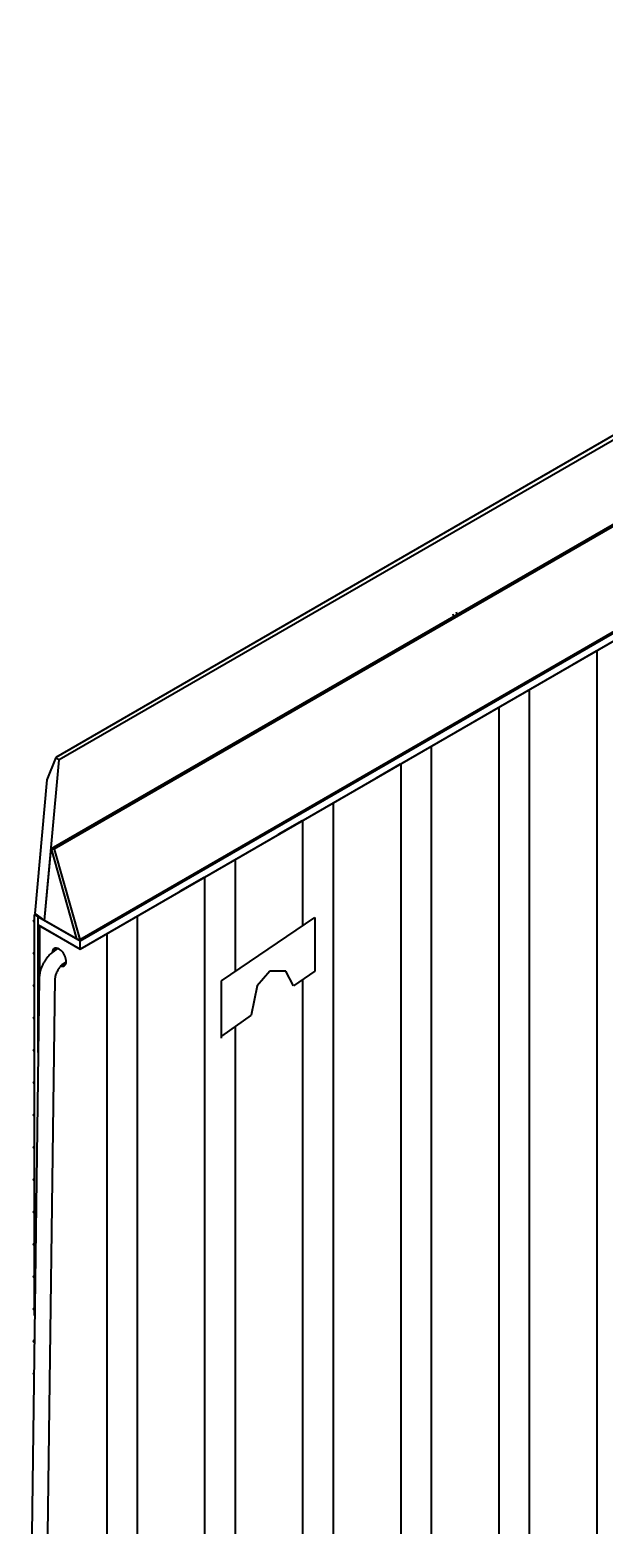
# Model space of a CAD drawing. Header units: millimetres. Extents: x 30271 to 35001, y 5679 to 9007.
# Drawn here: x 30934 to 31339, y 6247 to 7304 of the extents above; entities that cross this region are included whole.
import ezdxf

# ---------------------------------------------------------------- set-up
doc = ezdxf.new("R2010")
doc.units = ezdxf.units.MM
doc.linetypes.add('K5LT_BASIC', pattern=[0])
doc.layers.add('0 VIEW0', color=7, linetype='Continuous')

msp = doc.modelspace()

# ---------------------------------------------------------------- linework, layer by layer
at = {"color": 5, "linetype": 'K5LT_BASIC', "lineweight": 40, "ltscale": 100}
for p, q in [((31068.978, 6631.763), (31135.013, 6676.394)), ((31135.013, 6676.394), (31135.013, 6638.595)), ((31103.134, 6638.595), (31094.3, 6628.12)), ((31114.519, 6638.595), (31103.134, 6638.595)), ((31119.984, 6628.12), (31114.519, 6638.595)), ((31135.013, 6638.595), (31119.984, 6628.12)), ((31068.978, 6591.232), (31068.978, 6631.763)), ((31094.3, 6628.12), (31090.085, 6607.281)), ((31090.085, 6607.281), (31068.978, 6592.57))]:
    msp.add_line(p, q, dxfattribs=at)
at = {"layer": '0 VIEW0', "color": 5, "linetype": 'K5LT_BASIC', "lineweight": 40}
for p, q in [((31842.744, 7303.936), (30951.789, 6789.543)), ((31845.206, 7302.228), (30954.252, 6787.835)), ((31839.428, 7239.326), (30948.474, 6724.933)), ((31841.731, 7239.043), (30950.777, 6724.65)), ((30968.907, 6661), (31859.861, 7175.393)), ((30969.079, 6659.854), (31860.033, 7174.247)), ((30969.079, 6654.139), (31860.033, 7168.531)), ((31234.914, 6892.483), (31235.445, 6890.616)), ((31232.439, 6891.054), (31232.971, 6889.187)), ((31333.875, 6864.754), (31317.046, 6855.038)), ((31334.49, 6185.469), (31334.49, 6865.109)), ((31286.732, 6191.185), (31286.732, 6837.536)), ((31264.578, 6824.745), (31247.749, 6815.029)), ((31265.194, 6145.461), (31265.194, 6825.101)), ((31095.729, 6809.951), (31098.204, 6811.38)), ((31217.436, 6151.177), (31217.436, 6797.528)), ((30943.835, 6674.428), (30954.252, 6787.835)), ((30951.789, 6789.543), (30945.621, 6773.717)), ((30954.252, 6787.835), (30951.789, 6789.543)), ((31195.282, 6784.737), (31178.453, 6775.021)), ((31195.897, 6105.453), (31195.897, 6785.092)), ((30945.621, 6773.717), (30936.94, 6679.211)), ((31148.139, 6111.168), (31148.139, 6757.519)), ((31125.986, 6744.729), (31109.156, 6735.013)), ((31126.601, 6670.708), (31126.601, 6745.084)), ((30943.835, 6674.428), (30948.474, 6724.933)), ((30948.474, 6724.933), (30950.949, 6726.362)), ((30948.474, 6724.933), (30966.604, 6661.283)), ((30948.474, 6724.933), (30966.604, 6661.283)), ((30948.474, 6724.933), (30950.777, 6724.65)), ((30950.777, 6724.65), (30968.907, 6661)), ((31078.843, 6638.431), (31078.843, 6717.511)), ((31056.689, 6704.72), (31039.86, 6695.004)), ((31057.304, 6025.436), (31057.304, 6705.076)), ((30936.905, 6678.429), (30937.539, 6678.795)), ((30939.38, 6677), (30936.905, 6678.429)), ((30936.905, 6395.073), (30936.905, 6678.429)), ((30936.94, 6679.211), (30943.835, 6674.428)), ((30939.38, 6677), (30939.788, 6677.236)), ((30939.788, 6677.236), (30939.38, 6677)), ((30939.38, 6671.285), (30939.38, 6677)), ((30939.38, 6677), (30969.079, 6659.854)), ((30939.38, 6580.923), (30939.38, 6677)), ((30939.38, 6671.285), (30969.079, 6654.139)), ((30940.25, 6670.783), (30940.25, 6635.692)), ((30940.865, 6670.428), (30967.594, 6654.996)), ((30966.604, 6661.283), (30943.835, 6674.428)), ((31009.546, 6031.152), (31009.546, 6677.503)), ((30966.604, 6661.283), (30968.907, 6661)), ((30969.079, 6654.139), (30969.079, 6659.854)), ((30970.563, 6654.996), (30987.393, 6664.712)), ((30988.008, 6665.067), (30988.008, 5997.971)), ((30953.529, 6654.485), (30951.924, 6653.559)), ((30959.129, 6644.786), (30957.524, 6643.859)), ((30940.079, 6633.431), (30933.55, 6143.112)), ((30951.278, 6633.282), (30944.786, 6145.724)), ((31126.601, 6065.444), (31126.601, 6632.731)), ((31078.843, 6071.16), (31078.843, 6599.446))]:
    msp.add_line(p, q, dxfattribs=at)
for centre, start_param, end_param in [((30954.229, 6648.423), 0, 0.70547963), ((30954.229, 6648.423), 5.49778714, 6.28318531), ((30955.714, 6649.28), 0.21375613, 0.65479786), ((30954.229, 6648.423), 3.14159265, 5.49778714), ((30954.229, 6648.423), 2.60295119, 3.14159265), ((30955.714, 6649.28), 2.52128618, 2.92783652)]:
    msp.add_ellipse(centre, major_axis=(-3.5, 6.062), ratio=0.57735027, start_param=start_param, end_param=end_param, dxfattribs=at)
for points, knots in [([(30936.905, 6672.904), (30936.49, 6673.318), (30936.083, 6674.105), (30936.242, 6674.595), (30936.541, 6674.922), (30936.905, 6674.991)], [0.57198596, 0.57198596, 0.57198596, 0.57198596, 1, 2, 2.86725237, 2.86725237, 2.86725237, 2.86725237]), ([(30936.905, 6650.042), (30936.49, 6650.456), (30936.083, 6651.243), (30936.242, 6651.733), (30936.541, 6652.061), (30936.905, 6652.129)], [0.57198596, 0.57198596, 0.57198596, 0.57198596, 1, 2, 2.86725237, 2.86725237, 2.86725237, 2.86725237]), ([(30951.924, 6653.559), (30951.484, 6653.304), (30950.606, 6652.747), (30949.319, 6651.775), (30948.056, 6650.66), (30946.827, 6649.404), (30945.648, 6648.014), (30944.531, 6646.496), (30943.495, 6644.859), (30942.571, 6643.145), (30941.785, 6641.399), (30941.149, 6639.666), (30940.661, 6637.959), (30940.318, 6636.293), (30940.13, 6634.785), (30940.085, 6633.841), (30940.079, 6633.431)], [0, 0, 0, 0, 1.13930985, 2.30647016, 3.50157508, 4.7226503, 5.96917653, 7.24237813, 8.54544842, 9.87654184, 11.17253019, 12.43890891, 13.67854468, 14.8921932, 16.07886863, 17, 17, 17, 17]), ([(30957.524, 6643.859), (30957.474, 6643.83), (30957.366, 6643.766), (30957.124, 6643.613), (30956.735, 6643.342), (30956.181, 6642.898), (30955.536, 6642.297), (30954.87, 6641.58), (30954.205, 6640.756), (30953.562, 6639.835), (30952.967, 6638.841), (30952.447, 6637.816), (30952.023, 6636.805), (30951.7, 6635.846), (30951.473, 6634.961), (30951.336, 6634.174), (30951.288, 6633.631), (30951.279, 6633.356), (30951.278, 6633.282)], [0, 0, 0, 0, 0.37181859, 0.79675412, 1.69974212, 2.97724486, 4.30804019, 5.68928712, 7.11708274, 8.58973295, 10.10575616, 11.62517849, 13.10021734, 14.52928237, 15.90969785, 17.23814032, 18.51061704, 19, 19, 19, 19]), ([(30936.905, 6627.18), (30936.49, 6627.594), (30936.083, 6628.381), (30936.242, 6628.871), (30936.541, 6629.199), (30936.905, 6629.267)], [0.57198596, 0.57198596, 0.57198596, 0.57198596, 1, 2, 2.86725237, 2.86725237, 2.86725237, 2.86725237]), ([(30936.905, 6604.319), (30936.49, 6604.733), (30936.083, 6605.519), (30936.242, 6606.009), (30936.541, 6606.337), (30936.905, 6606.405)], [0.57198596, 0.57198596, 0.57198596, 0.57198596, 1, 2, 2.86725237, 2.86725237, 2.86725237, 2.86725237]), ([(30936.905, 6581.457), (30936.49, 6581.871), (30936.083, 6582.657), (30936.242, 6583.147), (30936.541, 6583.475), (30936.905, 6583.543)], [0.57198596, 0.57198596, 0.57198596, 0.57198596, 1, 2, 2.86725237, 2.86725237, 2.86725237, 2.86725237]), ([(30936.905, 6558.595), (30936.49, 6559.009), (30936.083, 6559.795), (30936.242, 6560.286), (30936.541, 6560.613), (30936.905, 6560.682)], [0.57198596, 0.57198596, 0.57198596, 0.57198596, 1, 2, 2.86725237, 2.86725237, 2.86725237, 2.86725237]), ([(30936.905, 6535.733), (30936.49, 6536.147), (30936.083, 6536.934), (30936.242, 6537.424), (30936.541, 6537.751), (30936.905, 6537.82)], [0.57198596, 0.57198596, 0.57198596, 0.57198596, 1, 2, 2.86725237, 2.86725237, 2.86725237, 2.86725237]), ([(30936.905, 6512.871), (30936.49, 6513.285), (30936.083, 6514.072), (30936.242, 6514.562), (30936.541, 6514.889), (30936.905, 6514.958)], [0.57198596, 0.57198596, 0.57198596, 0.57198596, 1, 2, 2.86725237, 2.86725237, 2.86725237, 2.86725237]), ([(30936.905, 6490.009), (30936.49, 6490.423), (30936.083, 6491.21), (30936.242, 6491.7), (30936.541, 6492.027), (30936.905, 6492.096)], [0.57198596, 0.57198596, 0.57198596, 0.57198596, 1, 2, 2.86725237, 2.86725237, 2.86725237, 2.86725237]), ([(30936.905, 6467.147), (30936.49, 6467.561), (30936.083, 6468.348), (30936.242, 6468.838), (30936.541, 6469.165), (30936.905, 6469.234)], [0.57198596, 0.57198596, 0.57198596, 0.57198596, 1, 2, 2.86725237, 2.86725237, 2.86725237, 2.86725237]), ([(30936.905, 6444.285), (30936.49, 6444.699), (30936.083, 6445.486), (30936.242, 6445.976), (30936.541, 6446.303), (30936.905, 6446.372)], [0.57198596, 0.57198596, 0.57198596, 0.57198596, 1, 2, 2.86725237, 2.86725237, 2.86725237, 2.86725237]), ([(30936.905, 6421.423), (30936.49, 6421.837), (30936.083, 6422.624), (30936.242, 6423.114), (30936.541, 6423.442), (30936.905, 6423.51)], [0.57198596, 0.57198596, 0.57198596, 0.57198596, 1, 2, 2.86725237, 2.86725237, 2.86725237, 2.86725237]), ([(30936.905, 6398.561), (30936.49, 6398.975), (30936.083, 6399.762), (30936.242, 6400.252), (30936.541, 6400.58), (30936.905, 6400.648)], [0.57198596, 0.57198596, 0.57198596, 0.57198596, 1, 2, 2.86725237, 2.86725237, 2.86725237, 2.86725237]), ([(30936.651, 6375.972), (30936.434, 6376.226), (30936.09, 6376.922), (30936.227, 6377.345), (30936.475, 6377.642), (30936.674, 6377.721)], [0.67611304, 0.67611304, 0.67611304, 0.67611304, 1, 2, 2.65334811, 2.65334811, 2.65334811, 2.65334811]), ([(30936.352, 6353.543), (30936.328, 6353.592), (30936.106, 6354.109), (30936.194, 6354.38), (30936.342, 6354.602), (30936.367, 6354.634)], [0.90472321, 0.90472321, 0.90472321, 0.90472321, 1, 2, 2.17225022, 2.17225022, 2.17225022, 2.17225022])]:
    msp.add_open_spline(points, degree=3, knots=knots, dxfattribs=at)

doc.saveas('drawing.dxf')
